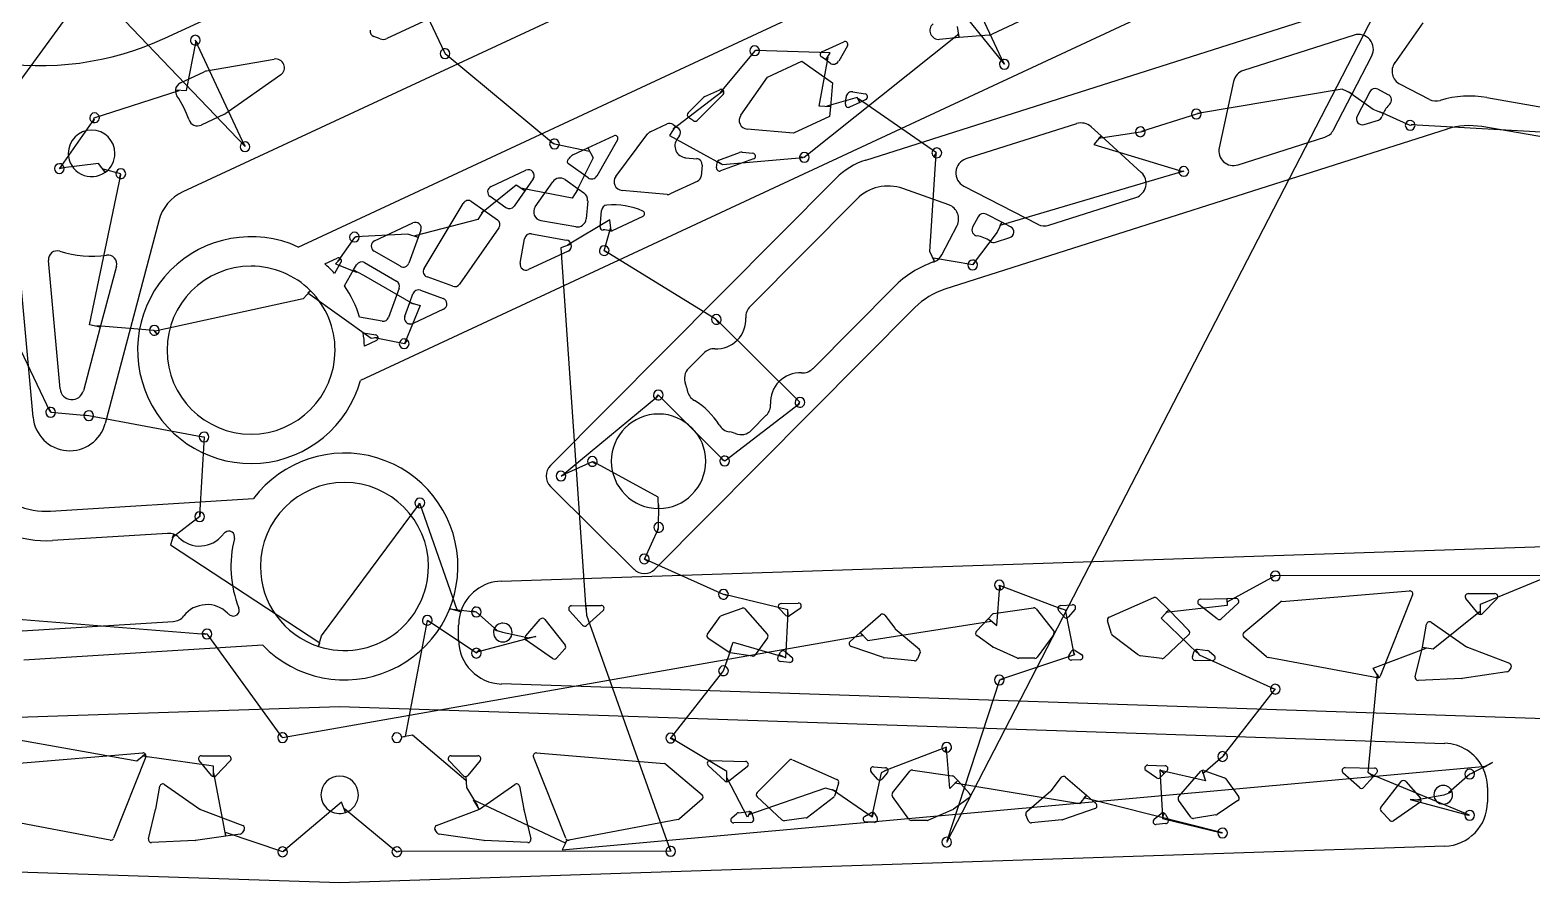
# Model space of a CAD drawing. Extents: x 0.9 to 49.1, y 1 to 24.4.
# Drawn here: x 12.71 to 32.8, y 1 to 12.42 of the extents above; entities that cross this region are included whole.
import ezdxf

# ---------------------------------------------------------------- set-up
doc = ezdxf.new("R2010")
doc.units = 0
doc.layers.get('0').update_dxf_attribs({"linetype": 'CONTINUOUS'})
doc.layers.add('3', color=7, linetype='CONTINUOUS')
doc.layers.add('9', color=7, linetype='CONTINUOUS')

msp = doc.modelspace()

# ---------------------------------------------------------------- linework, layer by layer
at = {"color": 0, "linetype": 'CONTINUOUS'}
for p, q in [((25.743, 11.962), (23.623, 14.585)), ((17.592, 13.526), (18.251, 12.114)), ((25.073, 13.386), (25.732, 11.972)), ((15.585, 10.857), (13.568, 12.968)), ((13.235, 12.648), (11.536, 10.325)), ((24.972, 1.546), (30.689, 12.626)), ((14.8, 11.608), (14.929, 12.27)), ((14.916, 12.279), (15.574, 10.867)), ((23.064, 10.715), (25.134, 12.364)), ((18.261, 12.104), (19.709, 10.897)), ((22.402, 12.137), (21.941, 11.579)), ((23.413, 12.11), (22.414, 12.144)), ((23.266, 11.397), (23.383, 12.055)), ((13.567, 11.242), (14.701, 11.609)), ((21.865, 11.515), (21.311, 11.091)), ((23.773, 11.515), (23.365, 11.397)), ((24.835, 10.774), (23.788, 11.495)), ((30.259, 11.625), (28.325, 11.298)), ((30.673, 11.351), (30.35, 11.587)), ((28.312, 11.291), (27.575, 11.058)), ((31.172, 11.139), (30.765, 11.32)), ((13.101, 10.56), (13.568, 11.227)), ((27.562, 11.051), (27, 10.964)), ((34.121, 10.982), (31.185, 11.146)), ((19.723, 10.895), (20.19, 10.794)), ((21.262, 11.005), (21.944, 10.63)), ((26.94, 10.885), (28.127, 10.524)), ((20.239, 10.708), (20.011, 10.252)), ((21.971, 10.617), (23.049, 10.712)), ((24.744, 9.451), (24.831, 10.759)), ((13.622, 10.63), (13.113, 10.567)), ((13.502, 8.472), (13.92, 10.479)), ((13.92, 10.494), (13.687, 10.555)), ((28.141, 10.527), (25.682, 9.801)), ((11.53, 10.312), (12.974, 7.312)), ((19.21, 10.341), (18.748, 9.965)), ((19.961, 10.167), (19.289, 10.296)), ((18.699, 9.88), (17.854, 9.66)), ((20.463, 9.875), (19.898, 9.537)), ((17.762, 9.684), (17.062, 9.649)), ((20.387, 9.462), (20.479, 9.777)), ((25.645, 9.71), (25.324, 9.286)), ((17.049, 9.642), (16.824, 9.322)), ((19.806, 9.502), (20.142, 4.662)), ((21.888, 8.541), (20.402, 9.457)), ((16.794, 9.286), (17.076, 9.178)), ((25.32, 9.273), (24.792, 9.364)), ((17.166, 9.136), (17.832, 8.753)), ((17.271, 8.286), (16.422, 8.893)), ((16.359, 8.817), (14.381, 8.386)), ((17.928, 8.728), (17.719, 8.231)), ((14.369, 8.395), (13.599, 8.456)), ((23.004, 7.434), (21.9, 8.532)), ((17.716, 8.218), (17.314, 8.298)), ((19.812, 6.446), (21.104, 7.518)), ((21.109, 7.532), (21.987, 6.656)), ((12.984, 7.302), (13.477, 7.257)), ((13.492, 7.259), (15.02, 6.97)), ((22.001, 6.651), (22.999, 7.42)), ((15.035, 6.973), (14.975, 5.919)), ((20.228, 6.639), (19.823, 6.454)), ((21.108, 6.162), (20.243, 6.635)), ((16.605, 4.31), (17.919, 6.073)), ((17.919, 6.088), (18.422, 4.646)), ((21.115, 5.76), (21.117, 6.063)), ((14.978, 5.905), (14.61, 5.622)), ((20.925, 5.335), (21.115, 5.744)), ((14.584, 5.526), (16.583, 4.213)), ((21.984, 4.861), (20.94, 5.331)), ((29.365, 5.113), (28.716, 4.758)), ((34.562, 5.115), (29.351, 5.11)), ((32.109, 4.734), (33.02, 5.106)), ((22.846, 4.656), (21.999, 4.861)), ((25.641, 4.445), (25.682, 4.973)), ((25.673, 4.985), (26.506, 4.668)), ((11.391, 4.624), (15.058, 4.332)), ((18.325, 4.668), (18.662, 4.63)), ((18.676, 4.631), (18.959, 4.373)), ((26.553, 4.655), (26.67, 4.066)), ((28.723, 4.713), (27.903, 4.62)), ((31.48, 4.132), (32.113, 4.644)), ((18.02, 4.513), (17.727, 2.961)), ((18.68, 4.076), (18.034, 4.509)), ((20.151, 4.583), (21.271, 1.437)), ((22.816, 4.015), (22.849, 4.62)), ((23.916, 4.244), (25.563, 4.506)), ((27.839, 4.545), (28.322, 4.079)), ((15.072, 4.335), (16.072, 2.955)), ((16.085, 2.949), (23.844, 4.313)), ((19.475, 4.3), (18.686, 4.089)), ((19.029, 4.358), (19.378, 4.28)), ((22.112, 4.225), (22.772, 4.031)), ((21.982, 3.841), (22.085, 4.13)), ((26.679, 4.052), (25.69, 3.722)), ((28.346, 4.052), (29.351, 3.597)), ((30.676, 3.876), (31.382, 4.144)), ((21.277, 2.936), (21.977, 3.827)), ((25.678, 3.715), (24.974, 1.561)), ((30.607, 2.477), (30.731, 3.794)), ((29.365, 3.597), (28.669, 2.705)), ((14.136, 2.631), (12.434, 2.932)), ((17.823, 2.985), (18.535, 2.374)), ((22.028, 2.492), (21.292, 2.932)), ((24.966, 2.816), (24.137, 2.501)), ((15.163, 2.563), (14.21, 2.697)), ((25.013, 2.265), (24.966, 2.801)), ((28.663, 2.692), (28.398, 2.459)), ((32.272, 2.614), (31.981, 2.463)), ((15.305, 1.746), (15.167, 2.473)), ((19.825, 1.445), (32.187, 2.562)), ((24.095, 2.476), (23.97, 1.897)), ((27.823, 2.515), (27.859, 1.889)), ((28.431, 2.365), (27.846, 2.501)), ((31.966, 1.908), (30.64, 2.455)), ((31.97, 2.455), (31.684, 2.206)), ((18.548, 2.276), (18.693, 2.031)), ((22.306, 1.879), (22.033, 2.404)), ((23.347, 2.268), (22.318, 1.91)), ((23.971, 1.879), (23.444, 2.247)), ((26.746, 2.058), (25.079, 2.338)), ((16.874, 2.082), (16.097, 1.425)), ((18.639, 2.114), (19.865, 1.536)), ((28.659, 1.672), (26.805, 2.138)), ((31.168, 2.116), (31.952, 1.906)), ((31.619, 2.177), (31.267, 2.113)), ((17.616, 1.414), (16.913, 1.991)), ((27.859, 1.864), (28.645, 1.67)), ((16.087, 1.415), (15.323, 1.676)), ((21.281, 1.425), (17.628, 1.421))]:
    msp.add_line(p, q, dxfattribs=at)
at = {"layer": '3', "color": 3, "linetype": 'CONTINUOUS'}
for p, q in [((14.512, 12.309), (26.208, 17.76)), ((27.04, 15.976), (14.752, 10.249)), ((16.296, 9.512), (28.584, 15.238)), ((28.824, 13.178), (17.127, 7.728)), ((23.886, 10.676), (31.523, 13.113)), ((18.029, 12.559), (17.481, 12.303)), ((25.931, 12.525), (25.577, 12.36)), ((31.339, 12.515), (30.964, 11.979)), ((17.391, 12.299), (17.308, 12.329)), ((23.3, 12.125), (23.593, 12.261)), ((25.136, 12.315), (24.875, 12.292)), ((25.538, 12.35), (25.136, 12.315)), ((30.421, 12.348), (28.941, 11.876)), ((23.353, 12.016), (23.294, 12.057)), ((23.643, 12.205), (23.525, 12)), ((30.393, 11.562), (30.656, 12.071)), ((14.72, 11.711), (15.038, 11.859)), ((15.067, 11.869), (15.973, 12.028)), ((22.572, 11.785), (23.032, 12)), ((23.032, 12), (23.443, 11.712)), ((23.411, 11.975), (23.353, 12.016)), ((16.061, 11.815), (15.326, 11.301)), ((22.215, 11.276), (22.572, 11.785)), ((23.443, 11.712), (23.415, 11.391)), ((28.808, 11.73), (28.615, 10.842)), ((31.035, 11.692), (31.426, 11.49)), ((21.511, 11.308), (21.712, 11.51)), ((21.979, 11.555), (21.631, 11.207)), ((21.735, 11.525), (21.934, 11.618)), ((23.615, 11.424), (23.623, 11.519)), ((23.716, 11.59), (23.879, 11.561)), ((23.889, 11.487), (23.807, 11.449)), ((30.145, 11.081), (30.393, 11.562)), ((30.63, 11.591), (30.46, 11.262)), ((30.878, 11.551), (30.736, 11.624)), ((32.197, 11.512), (33.718, 11.249)), ((15.308, 11.291), (14.995, 11.145)), ((23.403, 11.26), (22.921, 11.036)), ((23.415, 11.391), (23.403, 11.26)), ((23.807, 11.449), (23.671, 11.385)), ((21.004, 11.055), (21.231, 11.16)), ((21.309, 11.153), (21.342, 11.13)), ((21.342, 11.13), (21.374, 11.107)), ((21.581, 11.203), (21.516, 11.248)), ((22.921, 11.036), (22.302, 11.09)), ((31.663, 11.092), (24.944, 8.947)), ((26.708, 11.163), (25.228, 10.691)), ((27.035, 10.999), (26.901, 11.121)), ((30.554, 11.151), (30.745, 11.212)), ((36.995, 10.284), (32.13, 11.124)), ((20.17, 10.84), (20.517, 11.001)), ((20.567, 10.946), (20.289, 10.463)), ((20.543, 10.458), (20.974, 11.031)), ((21.392, 10.996), (21.365, 10.96)), ((27.573, 10.509), (27.035, 10.999)), ((28.867, 10.612), (30.03, 10.984)), ((19.97, 10.746), (20.17, 10.84)), ((21.477, 10.708), (21.626, 10.695)), ((21.923, 10.675), (22.199, 10.776)), ((22.385, 10.691), (21.944, 10.531)), ((22.233, 10.78), (22.375, 10.768)), ((18.874, 10.323), (19.341, 10.54)), ((20.175, 10.438), (19.91, 10.624)), ((21.697, 10.61), (21.684, 10.459)), ((21.891, 10.571), (21.898, 10.642)), ((19.328, 10.266), (19.183, 10.058)), ((19.438, 10.423), (19.328, 10.266)), ((19.465, 10.05), (19.701, 10.386)), ((19.669, 6.586), (23.487, 10.431)), ((19.865, 10.415), (20.041, 10.292)), ((20.041, 10.292), (20.117, 10.239)), ((21.231, 10.216), (20.627, 10.269)), ((21.639, 10.395), (21.271, 10.223)), ((24.999, 10.075), (24.383, 10.294)), ((25.198, 10.328), (26.187, 9.817)), ((17.978, 9.227), (18.501, 10.097)), ((18.614, 10.12), (18.779, 10.005)), ((19.073, 10.039), (18.862, 10.187)), ((20.167, 10.132), (20.145, 9.889)), ((23.766, 10.154), (22.339, 8.717)), ((26.337, 9.805), (27.501, 10.176)), ((14.43, 9.865), (13.714, 7.152)), ((18.779, 10.005), (18.96, 9.878)), ((20.007, 9.783), (19.541, 9.865)), ((20.333, 9.783), (20.353, 10.003)), ((20.905, 9.923), (20.494, 9.731)), ((25.391, 9.918), (25.317, 9.776)), ((25.707, 9.844), (25.497, 9.952)), ((17.316, 9.597), (17.828, 9.835)), ((17.935, 9.737), (17.9, 9.641)), ((18.979, 9.768), (18.453, 9.016)), ((19.414, 9.688), (19.885, 9.605)), ((24.906, 9.408), (25.108, 9.8)), ((25.825, 9.783), (25.707, 9.844)), ((12.748, 7.233), (12.542, 9.494)), ((17.661, 9.254), (17.31, 9.457)), ((17.9, 9.641), (17.774, 9.296)), ((19.265, 9.295), (19.323, 9.624)), ((19.904, 9.456), (19.375, 9.21)), ((25.623, 9.577), (25.813, 9.638)), ((13.109, 7.613), (12.952, 9.332)), ((13.862, 9.256), (13.647, 8.441)), ((16.65, 9.286), (16.816, 9.363)), ((16.867, 9.308), (16.781, 9.159)), ((17.034, 9.205), (17.075, 9.275)), ((17.183, 9.303), (17.611, 9.056)), ((16.913, 8.994), (17.034, 9.205)), ((18.361, 8.987), (18.019, 9.112)), ((17.646, 8.961), (17.504, 8.571)), ((17.786, 8.772), (17.829, 8.888)), ((17.929, 8.935), (18.232, 8.825)), ((23.177, 7.884), (24.265, 8.98)), ((17.72, 8.589), (17.786, 8.772)), ((18.238, 8.68), (17.831, 8.49)), ((24.545, 8.703), (21.066, 5.199)), ((13.647, 8.441), (13.421, 7.587)), ((17.416, 8.521), (17.116, 8.574)), ((17.164, 8.365), (17.331, 8.336)), ((17.341, 8.261), (17.181, 8.187)), ((21.719, 8.092), (21.52, 7.891)), ((22.358, 7.059), (22.557, 7.26)), ((20.788, 5.198), (19.67, 6.308)), ((12.983, 5.976), (15.698, 6.146)), ((14.548, 5.68), (13.007, 5.583)), ((19.012, 5.04), (33.795, 5.533)), ((29.453, 4.769), (31.162, 4.912)), ((31.202, 4.858), (30.771, 3.769)), ((31.947, 4.874), (32.304, 4.874)), ((20.098, 4.45), (19.922, 4.643)), ((19.951, 4.709), (20.143, 4.712)), ((20.143, 4.712), (20.346, 4.715)), ((20.373, 4.647), (20.153, 4.447)), ((21.958, 4.579), (22.234, 4.677)), ((22.276, 4.666), (22.57, 4.329)), ((22.818, 4.582), (22.727, 4.673)), ((22.754, 4.74), (22.984, 4.747)), ((23.008, 4.675), (22.869, 4.577)), ((25.6, 4.606), (26.129, 4.683)), ((26.166, 4.669), (26.4, 4.375)), ((26.54, 4.561), (26.467, 4.649)), ((26.495, 4.713), (26.653, 4.725)), ((26.686, 4.66), (26.6, 4.561)), ((27.143, 4.557), (27.739, 4.82)), ((27.783, 4.812), (27.94, 4.654)), ((27.94, 4.654), (28.211, 4.381)), ((28.59, 4.534), (28.343, 4.727)), ((28.366, 4.797), (28.716, 4.807)), ((28.864, 4.743), (28.641, 4.536)), ((28.716, 4.807), (28.837, 4.811)), ((28.947, 4.351), (29.431, 4.76)), ((32.08, 4.609), (31.916, 4.81)), ((32.332, 4.807), (32.139, 4.607)), ((12.6, 4.374), (14.622, 4.501)), ((18.441, 4.254), (18.441, 4.45)), ((19.338, 4.306), (19.533, 4.529)), ((19.594, 4.527), (19.866, 4.183)), ((21.769, 4.329), (21.939, 4.565)), ((23.813, 4.352), (24.085, 4.588)), ((24.142, 4.583), (24.274, 4.41)), ((25.367, 4.37), (25.528, 4.541)), ((25.528, 4.541), (25.577, 4.594)), ((27.174, 4.334), (27.121, 4.509)), ((31.334, 4.158), (31.39, 4.465)), ((31.451, 4.49), (31.926, 4.159)), ((19.698, 4.004), (19.345, 4.248)), ((22.057, 4.088), (21.779, 4.273)), ((22.573, 4.28), (22.409, 4.052)), ((23.677, 4.233), (23.813, 4.352)), ((24.28, 4.404), (24.604, 4.128)), ((25.583, 4.159), (25.373, 4.311)), ((26.401, 4.328), (26.18, 4.023)), ((27.538, 4.049), (27.188, 4.314)), ((28.21, 4.324), (27.878, 4.015)), ((29.25, 4.029), (28.946, 4.291)), ((15.821, 4.181), (12.625, 3.982)), ((19.863, 4.132), (19.749, 4.01)), ((22.371, 4.036), (22.073, 4.082)), ((22.712, 4.024), (22.73, 4.056)), ((22.73, 4.056), (22.747, 4.089)), ((22.807, 4.1), (22.9, 4.023)), ((24.123, 4.016), (23.69, 4.166)), ((24.615, 4.083), (24.579, 3.999)), ((25.917, 4.01), (25.59, 4.155)), ((26.604, 4.042), (26.635, 4.096)), ((26.689, 4.111), (26.774, 4.06)), ((27.846, 4.005), (27.557, 4.041)), ((28.257, 4.032), (28.282, 4.101)), ((28.324, 4.128), (28.46, 4.111)), ((28.481, 4.102), (28.549, 4.044)), ((30.727, 3.745), (29.269, 4.02)), ((31.238, 3.76), (31.333, 4.155)), ((31.935, 4.155), (32.499, 3.941)), ((22.871, 3.953), (22.743, 3.966)), ((24.539, 3.975), (24.132, 4.014)), ((26.148, 4.007), (25.933, 4.007)), ((26.755, 3.987), (26.64, 3.983)), ((28.522, 3.974), (28.294, 3.979)), ((32.463, 3.825), (31.865, 3.739)), ((32.518, 3.881), (32.49, 3.841)), ((33.795, 3.171), (19.012, 3.664)), ((31.862, 3.739), (31.278, 3.712)), ((2.066, 2.869), (16.849, 3.362)), ((16.849, 3.362), (31.633, 2.869)), ((12.507, 2.598), (14.216, 2.741)), ((14.256, 2.687), (13.825, 1.598)), ((15.134, 2.438), (14.97, 2.639)), ((15, 2.703), (15.358, 2.703)), ((15.386, 2.636), (15.193, 2.436)), ((18.505, 2.436), (18.312, 2.636)), ((18.34, 2.703), (18.698, 2.703)), ((18.728, 2.639), (18.564, 2.438)), ((19.874, 1.598), (19.442, 2.687)), ((19.482, 2.741), (21.192, 2.598)), ((21.808, 2.64), (22.279, 2.626)), ((22.433, 2.21), (22.861, 2.641)), ((22.905, 2.649), (23.502, 2.386)), ((21.214, 2.589), (21.698, 2.18)), ((22.003, 2.365), (21.78, 2.572)), ((22.302, 2.556), (22.054, 2.363)), ((24.044, 2.39), (23.959, 2.489)), ((23.991, 2.554), (24.15, 2.542)), ((24.177, 2.478), (24.104, 2.39)), ((24.245, 2.205), (24.479, 2.498)), ((24.515, 2.512), (25.045, 2.435)), ((25.068, 2.423), (25.117, 2.371)), ((26.37, 2.239), (26.502, 2.412)), ((26.559, 2.417), (26.839, 2.174)), ((27.776, 2.406), (27.636, 2.504)), ((27.66, 2.576), (27.891, 2.569)), ((27.879, 2.464), (27.826, 2.411)), ((27.918, 2.502), (27.879, 2.464)), ((28.074, 2.158), (28.368, 2.495)), ((28.411, 2.506), (28.687, 2.408)), ((30.491, 2.276), (30.271, 2.476)), ((30.298, 2.544), (30.694, 2.538)), ((30.675, 2.42), (30.547, 2.279)), ((30.722, 2.472), (30.675, 2.42)), ((14.388, 1.987), (14.444, 2.294)), ((14.505, 2.32), (14.98, 1.988)), ((18.718, 1.988), (19.193, 2.32)), ((19.254, 2.294), (19.311, 1.987)), ((23.491, 2.231), (23.471, 2.163)), ((23.524, 2.338), (23.491, 2.231)), ((25.117, 2.371), (25.277, 2.199)), ((26.041, 1.957), (26.364, 2.233)), ((28.705, 2.394), (28.875, 2.158)), ((30.779, 2.012), (31.051, 2.357)), ((31.111, 2.358), (31.307, 2.135)), ((32.203, 2.279), (32.203, 2.083)), ((21.698, 2.12), (21.394, 1.858)), ((22.766, 1.844), (22.435, 2.153)), ((23.457, 2.143), (23.107, 1.878)), ((24.465, 1.852), (24.244, 2.157)), ((25.272, 2.14), (25.062, 1.988)), ((26.839, 2.174), (26.967, 2.062)), ((28.235, 1.881), (28.072, 2.109)), ((28.865, 2.102), (28.587, 1.917)), ((31.299, 2.077), (30.947, 1.833)), ((13.781, 1.574), (12.322, 1.85)), ((14.292, 1.589), (14.387, 1.984)), ((14.989, 1.984), (15.553, 1.77)), ((18.145, 1.77), (18.709, 1.984)), ((19.311, 1.984), (19.407, 1.589)), ((21.376, 1.85), (19.917, 1.574)), ((22.096, 1.873), (22.164, 1.931)), ((22.351, 1.808), (22.122, 1.803)), ((22.185, 1.94), (22.321, 1.957)), ((22.363, 1.93), (22.387, 1.861)), ((23.088, 1.87), (22.798, 1.834)), ((23.871, 1.889), (23.955, 1.94)), ((24.004, 1.812), (23.889, 1.816)), ((24.009, 1.925), (24.04, 1.871)), ((24.711, 1.836), (24.497, 1.836)), ((25.055, 1.984), (24.727, 1.839)), ((26.066, 1.828), (26.03, 1.912)), ((26.512, 1.843), (26.106, 1.804)), ((26.954, 1.995), (26.521, 1.845)), ((27.745, 1.852), (27.838, 1.929)), ((27.898, 1.918), (27.932, 1.853)), ((28.571, 1.911), (28.273, 1.865)), ((30.896, 1.839), (30.781, 1.961)), ((15.328, 1.627), (14.919, 1.568)), ((15.517, 1.654), (15.328, 1.627)), ((15.572, 1.71), (15.544, 1.671)), ((18.154, 1.671), (18.127, 1.71)), ((18.779, 1.568), (18.181, 1.654)), ((27.901, 1.795), (27.774, 1.782)), ((16.849, 1), (2.066, 1.493)), ((14.915, 1.568), (14.332, 1.541)), ((31.633, 1.493), (16.849, 1)), ((19.367, 1.541), (18.783, 1.568))]:
    msp.add_line(p, q, dxfattribs=at)
for centre, radius, start, end in [((24.864, 12.41), 0.118, 129.9869, 274.9869), ((12.849, 15.878), 3.937, 260.2045, 294.9869), ((14.918, 12.281), 0.065, 90, 180), ((14.918, 12.281), 0.065, 180, 306), ((14.918, 12.281), 0.065, 0, 90), ((14.918, 12.281), 0.065, 306, 0), ((17.335, 12.403), 0.0787, 169.9869, 249.9869), ((17.431, 12.41), 0.118, 249.9869, 294.9869), ((23.609, 12.225), 0.0394, 329.9869, 114.9869), ((25.527, 12.467), 0.118, 274.9869, 294.9869), ((30.481, 12.161), 0.197, 332.7045, 107.7045), ((18.259, 12.101), 0.065, 117, 180), ((18.259, 12.101), 0.065, 180, 270), ((18.259, 12.101), 0.065, 90, 117), ((18.259, 12.101), 0.065, 0, 90), ((18.259, 12.101), 0.065, 270, 0), ((22.4, 12.139), 0.065, 90, 180), ((22.4, 12.139), 0.065, 180, 270), ((22.4, 12.139), 0.065, 9, 90), ((22.4, 12.139), 0.065, 270, 0), ((22.4, 12.139), 0.065, 0, 9), ((23.317, 12.089), 0.0394, 114.9869, 234.9869), ((15.088, 11.752), 0.118, 99.9869, 114.9869), ((15.993, 11.912), 0.118, 304.9869, 99.9869), ((23.456, 12.039), 0.0787, 234.9869, 329.9869), ((25.741, 11.959), 0.065, 117, 180), ((25.741, 11.959), 0.065, 180, 270), ((25.741, 11.959), 0.065, 90, 117), ((25.741, 11.959), 0.065, 0, 90), ((25.741, 11.959), 0.065, 270, 0), ((29, 11.688), 0.197, 107.7045, 167.7045), ((31.125, 11.867), 0.197, 144.9784, 242.7045), ((14.77, 11.604), 0.118, 114.9869, 174.4377), ((14.77, 11.604), 0.118, 174.4377, 214.0716), ((13.531, 10.766), 1.378, 18.9446, 34.0716), ((21.768, 11.454), 0.0787, 114.9869, 134.9869), ((21.951, 11.583), 0.0394, 34.9869, 114.9869), ((21.951, 11.583), 0.0394, 314.9869, 34.9869), ((23.702, 11.512), 0.0787, 79.9869, 174.9869), ((23.872, 11.522), 0.0394, 294.9869, 79.9869), ((30.7, 11.554), 0.0787, 62.7045, 152.7045), ((30.842, 11.481), 0.0787, 313.9853, 62.7045), ((31.517, 11.664), 0.197, 242.7045, 286.4429), ((31.962, 10.154), 1.378, 80.2045, 106.4429), ((13.57, 11.242), 0.065, 90, 180), ((13.57, 11.242), 0.065, 0, 90), ((15.259, 11.398), 0.118, 294.9869, 304.9869), ((21.539, 11.281), 0.0394, 134.9869, 234.9869), ((22.312, 11.208), 0.118, 144.9869, 264.9869), ((23.654, 11.421), 0.0394, 174.9869, 294.9869), ((28.31, 11.293), 0.065, 90, 180), ((28.31, 11.293), 0.065, 180, 270), ((28.31, 11.293), 0.065, 9, 90), ((28.31, 11.293), 0.065, 270, 0), ((28.31, 11.293), 0.065, 0, 9), ((30.53, 11.226), 0.0787, 152.7045, 287.7045), ((30.721, 11.287), 0.0787, 287.7045, 342.0191), ((31.17, 11.141), 0.394, 156.4124, 162.0191), ((31.17, 11.141), 0.394, 133.9853, 156.4124), ((13.531, 10.766), 0.312, 90, 180), ((13.57, 11.242), 0.065, 180, 252), ((13.531, 10.766), 0.312, 0, 90), ((13.57, 11.242), 0.065, 252, 0), ((14.946, 11.252), 0.118, 198.9446, 294.9869), ((21.037, 10.983), 0.0787, 114.9869, 142.9869), ((21.264, 11.089), 0.0787, 54.9869, 114.9869), ((21.329, 11.043), 0.0787, 322.9869, 54.9869), ((21.603, 11.235), 0.0394, 234.9869, 314.9869), ((26.768, 10.976), 0.197, 47.7045, 107.7045), ((27.56, 11.054), 0.065, 90, 180), ((27.56, 11.054), 0.065, 180, 270), ((27.56, 11.054), 0.065, 9, 90), ((27.56, 11.054), 0.065, 270, 0), ((27.56, 11.054), 0.065, 0, 9), ((29.97, 11.171), 0.197, 287.7045, 332.7045), ((31.17, 11.141), 0.065, 90, 180), ((31.17, 11.141), 0.065, 180, 270), ((31.17, 11.141), 0.065, 9, 90), ((31.17, 11.141), 0.065, 270, 0), ((31.17, 11.141), 0.065, 0, 9), ((31.962, 10.154), 0.984, 80.2045, 107.7045), ((15.583, 10.854), 0.065, 117, 180), ((15.583, 10.854), 0.065, 180, 270), ((15.583, 10.854), 0.065, 90, 117), ((15.583, 10.854), 0.065, 0, 90), ((15.583, 10.854), 0.065, 270, 0), ((19.723, 10.892), 0.065, 153, 180), ((19.723, 10.892), 0.065, 180, 270), ((19.723, 10.892), 0.065, 90, 153), ((19.723, 10.892), 0.065, 0, 90), ((19.723, 10.892), 0.065, 270, 0), ((20.533, 10.965), 0.0394, 329.9869, 114.9869), ((21.491, 10.865), 0.157, 142.9869, 264.9869), ((13.531, 10.766), 0.312, 180, 306), ((13.531, 10.766), 0.312, 306, 0), ((19.932, 10.657), 0.0394, 131.625, 234.9869), ((19.723, 10.892), 0.276, 311.625, 322.253), ((20.003, 10.675), 0.0787, 114.9869, 142.253), ((21.619, 10.617), 0.0787, 354.9869, 84.9869), ((21.937, 10.638), 0.0394, 142.4869, 174.9869), ((21.937, 10.638), 0.0394, 109.9869, 142.4869), ((22.226, 10.702), 0.0787, 84.9869, 109.9869), ((22.372, 10.728), 0.0394, 289.9869, 84.9869), ((23.065, 10.712), 0.065, 171, 180), ((23.065, 10.712), 0.065, 180, 270), ((23.065, 10.712), 0.065, 90, 171), ((23.065, 10.712), 0.065, 0, 90), ((23.065, 10.712), 0.065, 270, 0), ((24.186, 9.738), 0.984, 107.7045, 135.2045), ((24.838, 10.773), 0.065, 90, 180), ((24.838, 10.773), 0.065, 180, 234), ((24.838, 10.773), 0.065, 234, 0), ((24.838, 10.773), 0.065, 0, 90), ((25.288, 10.503), 0.197, 107.7045, 242.7045), ((28.807, 10.8), 0.197, 167.7045, 287.7045), ((13.099, 10.563), 0.065, 90, 180), ((13.099, 10.563), 0.065, 180, 270), ((13.099, 10.563), 0.065, 9, 90), ((13.099, 10.563), 0.065, 270, 0), ((13.099, 10.563), 0.065, 0, 9), ((13.922, 10.494), 0.065, 90, 180), ((13.922, 10.494), 0.065, 180, 252), ((13.922, 10.494), 0.065, 252, 0), ((13.922, 10.494), 0.065, 0, 90), ((19.374, 10.469), 0.0787, 324.9869, 114.9869), ((20.22, 10.503), 0.0787, 234.9869, 329.9869), ((20.637, 10.387), 0.118, 142.9869, 264.9869), ((21.605, 10.466), 0.0787, 294.9869, 354.9869), ((21.931, 10.568), 0.0394, 174.9869, 289.9869), ((27.441, 10.364), 0.197, 287.7045, 47.7045), ((28.142, 10.524), 0.065, 171, 180), ((28.142, 10.524), 0.065, 180, 270), ((28.142, 10.524), 0.065, 90, 171), ((28.142, 10.524), 0.065, 0, 90), ((28.142, 10.524), 0.065, 270, 0), ((15.001, 9.714), 0.591, 114.9869, 165.2045), ((18.907, 10.251), 0.0787, 114.9869, 234.9869), ((19.797, 10.318), 0.118, 54.9869, 144.9869), ((24.186, 9.738), 0.591, 70.4305, 135.2045), ((18.569, 10.056), 0.0787, 54.9869, 148.9869), ((19.118, 10.104), 0.0787, 234.9869, 324.9869), ((19.562, 9.982), 0.118, 144.9869, 259.9869), ((20.049, 10.142), 0.118, 354.9869, 54.9869), ((20.431, 9.996), 0.0787, 94.7858, 174.9869), ((20.507, 9.094), 0.984, 66.159, 94.7858), ((21.238, 10.295), 0.0787, 264.9869, 294.9869), ((24.933, 9.89), 0.197, 332.7045, 70.4305), ((18.915, 9.813), 0.0787, 324.9869, 54.9869), ((20.028, 9.899), 0.118, 259.9869, 354.9869), ((20.889, 9.958), 0.0394, 294.9869, 66.159), ((25.461, 9.882), 0.0787, 62.7045, 152.7045), ((15.664, 8.132), 1.518, 65.4162, 204.9869), ((17.047, 9.645), 0.065, 90, 180), ((17.047, 9.645), 0.065, 180, 270), ((17.047, 9.645), 0.065, 9, 90), ((17.047, 9.645), 0.065, 270, 0), ((17.047, 9.645), 0.065, 0, 9), ((17.861, 9.763), 0.0787, 339.9869, 114.9869), ((19.4, 9.61), 0.0787, 79.9869, 169.9869), ((20.373, 9.779), 0.0394, 174.9869, 272.8664), ((20.388, 9.465), 0.276, 73.5773, 92.8664), ((20.477, 9.767), 0.0394, 253.5773, 274.2821), ((20.477, 9.767), 0.0394, 274.2821, 294.9869), ((25.387, 9.74), 0.0787, 152.7045, 261.4236), ((25.317, 9.273), 0.394, 53.3898, 81.4236), ((25.789, 9.713), 0.0787, 287.7045, 62.7045), ((26.277, 9.992), 0.197, 242.7045, 287.7045), ((13.07, 9.343), 0.118, 72.0542, 185.2045), ((13.531, 10.766), 1.378, 252.0542, 278.3548), ((17.35, 9.525), 0.0787, 114.9869, 239.9869), ((19.871, 9.527), 0.0787, 15.9974, 79.9869), ((19.871, 9.527), 0.0787, 294.9869, 15.9974), ((20.388, 9.465), 0.065, 90, 180), ((20.388, 9.465), 0.065, 180, 324), ((20.388, 9.465), 0.065, 0, 90), ((20.388, 9.465), 0.065, 324, 0), ((25.599, 9.652), 0.0787, 233.3898, 287.7045), ((13.748, 9.286), 0.118, 345.2045, 98.3548), ((15.664, 8.132), 1.124, 90, 180), ((15.664, 8.132), 1.124, 45, 90), ((15.664, 8.132), 1.518, 42.6222, 49.5091), ((16.833, 9.328), 0.0394, 42.4869, 114.9869), ((16.833, 9.328), 0.0394, 329.9869, 42.4869), ((17.143, 9.235), 0.0787, 59.9869, 149.9869), ((17.7, 9.323), 0.0787, 239.9869, 339.9869), ((19.342, 9.281), 0.0787, 169.9869, 294.9869), ((25.243, 8.009), 1.378, 108.966, 135.2045), ((24.731, 9.498), 0.197, 288.966, 293.3399), ((24.731, 9.498), 0.197, 293.3399, 332.7045), ((25.317, 9.273), 0.065, 90, 180), ((25.317, 9.273), 0.065, 180, 270), ((25.317, 9.273), 0.065, 54, 90), ((25.317, 9.273), 0.065, 270, 0), ((25.317, 9.273), 0.065, 0, 54), ((17.572, 8.988), 0.0787, 339.9869, 59.9869), ((18.046, 9.186), 0.0787, 148.9869, 249.9869), ((15.664, 8.132), 1.124, 0, 45), ((15.664, 8.132), 1.518, 16.9356, 34.6364), ((17.903, 8.861), 0.0787, 69.9869, 159.9869), ((18.388, 9.061), 0.0787, 249.9869, 324.9869), ((25.243, 8.009), 0.984, 107.7045, 135.2045), ((18.205, 8.751), 0.0787, 294.9869, 69.9869), ((22.479, 8.578), 0.197, 135.2045, 183.3941), ((14.37, 8.397), 0.065, 90, 180), ((14.37, 8.397), 0.065, 0, 90), ((17.43, 8.598), 0.0787, 259.9869, 339.9869), ((17.794, 8.562), 0.0787, 159.9869, 256.6906), ((17.712, 8.217), 0.276, 76.0445, 76.6906), ((17.797, 8.561), 0.0787, 256.0445, 294.9869), ((21.889, 8.543), 0.065, 90, 180), ((21.889, 8.543), 0.065, 180, 305), ((21.889, 8.543), 0.394, 267.0148, 3.3941), ((21.889, 8.543), 0.065, 0, 90), ((21.889, 8.543), 0.065, 305, 0), ((14.37, 8.397), 0.065, 180, 306), ((14.37, 8.397), 0.065, 306, 0), ((15.664, 8.132), 1.518, 2.0881, 8.8611), ((17.324, 8.297), 0.0394, 7.4869, 79.9869), ((17.324, 8.297), 0.0394, 294.9869, 7.4869), ((17.712, 8.217), 0.065, 90, 180), ((17.712, 8.217), 0.065, 54, 90), ((17.712, 8.217), 0.065, 0, 54), ((15.664, 8.132), 1.124, 180, 270), ((15.664, 8.132), 1.124, 270, 0), ((17.712, 8.217), 0.065, 180, 0), ((21.859, 7.953), 0.197, 87.0148, 135.2045), ((21.659, 7.752), 0.197, 135.2045, 202.0012), ((23.038, 8.023), 0.197, 267.0148, 315.2045), ((15.664, 8.132), 1.518, 204.9869, 344.5577), ((21.112, 7.531), 0.394, 9.5619, 22.0012), ((23.007, 7.433), 0.394, 87.0148, 183.3941), ((13.267, 7.628), 0.159, 185.2045, 345.2045), ((21.112, 7.531), 0.065, 90, 180), ((21.112, 7.531), 0.065, 180, 233), ((21.112, 7.531), 0.065, 233, 0), ((21.112, 7.531), 0.065, 0, 90), ((21.694, 7.629), 0.197, 189.5619, 239.5167), ((21.115, 6.645), 0.945, 30.8922, 59.5167), ((23.007, 7.433), 0.065, 90, 180), ((23.007, 7.433), 0.065, 0, 90), ((12.983, 7.299), 0.065, 117, 180), ((12.983, 7.299), 0.065, 180, 0), ((12.983, 7.299), 0.065, 90, 117), ((12.983, 7.299), 0.065, 0, 90), ((13.493, 7.256), 0.065, 171, 180), ((13.493, 7.256), 0.065, 180, 0), ((13.493, 7.256), 0.065, 90, 171), ((13.493, 7.256), 0.065, 0, 90), ((21.115, 6.645), 0.632, 90, 180), ((21.115, 6.645), 0.632, 0, 90), ((22.417, 7.398), 0.197, 315.2045, 3.3941), ((23.007, 7.433), 0.065, 180, 233), ((23.007, 7.433), 0.065, 233, 0), ((13.238, 7.278), 0.492, 185.2045, 345.2045), ((15.036, 6.97), 0.065, 90, 171), ((15.036, 6.97), 0.065, 0, 90), ((22.095, 7.232), 0.197, 210.8922, 260.847), ((22.001, 6.648), 0.394, 68.4077, 80.847), ((22.218, 7.198), 0.197, 248.4077, 315.2045), ((15.036, 6.97), 0.065, 171, 180), ((15.036, 6.97), 0.065, 180, 0), ((16.913, 5.236), 1.518, 3.5778, 143.1485), ((20.229, 6.642), 0.065, 90, 180), ((20.229, 6.642), 0.065, 180, 323), ((20.229, 6.642), 0.065, 0, 90), ((20.229, 6.642), 0.065, 323, 0), ((21.115, 6.645), 0.632, 180, 270), ((21.115, 6.645), 0.632, 270, 0), ((22.001, 6.648), 0.065, 144, 180), ((22.001, 6.648), 0.065, 180, 0), ((22.001, 6.648), 0.065, 90, 144), ((22.001, 6.648), 0.065, 0, 90), ((19.809, 6.448), 0.197, 135.2045, 225.2045), ((19.809, 6.448), 0.065, 90, 180), ((19.809, 6.448), 0.065, 180, 0), ((19.809, 6.448), 0.065, 18, 90), ((19.809, 6.448), 0.065, 0, 18), ((16.913, 5.236), 1.124, 90, 180), ((16.913, 5.236), 1.124, 0, 90), ((12.921, 6.959), 0.984, 246.0778, 273.5778), ((17.922, 6.088), 0.065, 90, 180), ((17.922, 6.088), 0.065, 180, 251), ((17.922, 6.088), 0.065, 251, 0), ((17.922, 6.088), 0.065, 0, 90), ((14.975, 5.904), 0.065, 90, 180), ((14.975, 5.904), 0.065, 180, 0), ((14.975, 5.904), 0.065, 81, 90), ((14.975, 5.904), 0.065, 0, 81), ((12.921, 6.959), 1.378, 247.3393, 273.5778), ((14.561, 5.483), 0.197, 69.4829, 93.5778), ((14.561, 5.483), 0.197, 45.3881, 69.4829), ((14.975, 5.904), 0.394, 225.3881, 321.7675), ((15.439, 5.538), 0.197, 128.148, 141.7675), ((15.366, 5.631), 0.0787, 345.6674, 128.148), ((21.118, 5.759), 0.065, 90, 180), ((21.118, 5.759), 0.065, 180, 251), ((21.118, 5.759), 0.065, 251, 0), ((21.118, 5.759), 0.065, 0, 90), ((16.913, 5.236), 1.518, 165.6674, 201.4881), ((16.913, 5.236), 1.124, 180, 252), ((16.913, 5.236), 1.518, 224.007, 3.5778), ((16.913, 5.236), 1.124, 252, 0), ((20.926, 5.338), 0.065, 90, 180), ((20.926, 5.338), 0.065, 180, 323), ((20.926, 5.338), 0.065, 0, 90), ((20.926, 5.338), 0.065, 323, 0), ((19.032, 4.45), 0.591, 91.9092, 162.3818), ((20.926, 5.338), 0.197, 225.2045, 315.2045), ((25.675, 4.987), 0.065, 90, 180), ((25.675, 4.987), 0.065, 0, 90), ((29.366, 5.11), 0.065, 171, 180), ((29.366, 5.11), 0.065, 180, 0), ((29.366, 5.11), 0.065, 90, 171), ((29.366, 5.11), 0.065, 0, 90), ((21.984, 4.864), 0.065, 90, 180), ((21.984, 4.864), 0.065, 180, 342), ((21.984, 4.864), 0.065, 0, 90), ((21.984, 4.864), 0.065, 342, 0), ((25.675, 4.987), 0.065, 180, 287), ((25.675, 4.987), 0.065, 287, 0), ((27.755, 4.784), 0.0394, 44.8057, 113.8147), ((31.165, 4.872), 0.0394, 338.4016, 94.7756), ((31.947, 4.834), 0.0394, 90, 219.3327), ((32.304, 4.834), 0.0394, 316.0051, 90), ((15.074, 4.332), 0.394, 45.3881, 141.7675), ((15.427, 4.651), 0.0787, 239.0076, 21.4881), ((19.032, 4.45), 0.591, 162.3818, 180), ((18.677, 4.628), 0.065, 162, 180), ((18.677, 4.628), 0.065, 180, 0), ((18.677, 4.628), 0.065, 90, 162), ((18.677, 4.628), 0.065, 0, 90), ((19.952, 4.67), 0.0394, 90.9113, 222.2136), ((20.347, 4.676), 0.0394, 312.2136, 90.9113), ((22.247, 4.64), 0.0394, 41.1067, 109.6398), ((22.755, 4.701), 0.0394, 91.6724, 225), ((22.985, 4.708), 0.0394, 305.1428, 91.6724), ((26.135, 4.644), 0.0394, 38.5635, 98.2824), ((26.497, 4.674), 0.0394, 157.0151, 219.7883), ((26.497, 4.674), 0.0394, 94.2419, 157.0151), ((26.656, 4.686), 0.0394, 319.2419, 94.2419), ((28.367, 4.758), 0.0394, 91.6902, 232.088), ((28.838, 4.771), 0.0394, 312.8409, 91.6902), ((29.456, 4.73), 0.0394, 94.7756, 130.1696), ((14.61, 4.697), 0.197, 273.5778, 321.7675), ((15.488, 4.752), 0.197, 225.3881, 239.0076), ((18.021, 4.516), 0.065, 90, 180), ((18.021, 4.516), 0.065, 180, 323), ((18.021, 4.516), 0.065, 0, 90), ((18.021, 4.516), 0.065, 323, 0), ((19.032, 4.352), 0.125, 90, 162), ((19.032, 4.352), 0.125, 0, 90), ((19.563, 4.503), 0.0394, 38.2818, 138.7316), ((20.127, 4.476), 0.0394, 222.2136, 312.2136), ((21.971, 4.542), 0.0394, 109.6398, 144.2718), ((22.846, 4.61), 0.0394, 225, 265.0714), ((22.846, 4.61), 0.0394, 265.0714, 305.1428), ((24.111, 4.559), 0.0394, 37.4701, 131.0366), ((25.605, 4.567), 0.0394, 98.2824, 136.9804), ((26.57, 4.586), 0.0394, 219.7883, 319.2419), ((27.159, 4.521), 0.0394, 113.8147, 196.7262), ((28.615, 4.565), 0.0394, 232.088, 312.8409), ((31.429, 4.458), 0.0394, 55.1173, 169.6504), ((32.111, 4.634), 0.0394, 219.3327, 267.6689), ((32.111, 4.634), 0.0394, 267.6689, 316.0051), ((15.074, 4.332), 0.065, 90, 171), ((15.074, 4.332), 0.065, 171, 180), ((15.074, 4.332), 0.065, 180, 0), ((15.074, 4.332), 0.065, 0, 90), ((19.032, 4.254), 0.591, 180, 268.0908), ((19.032, 4.352), 0.125, 162, 180), ((19.032, 4.352), 0.125, 180, 360), ((19.367, 4.28), 0.0394, 138.7316, 187.05), ((19.367, 4.28), 0.0394, 187.05, 235.3685), ((21.801, 4.306), 0.0394, 144.2718, 236.3591), ((22.541, 4.303), 0.0394, 324.4093, 41.1067), ((23.703, 4.203), 0.0394, 131.0366, 250.8774), ((24.306, 4.434), 0.0394, 217.4701, 229.5221), ((25.396, 4.343), 0.0394, 136.9804, 234.0653), ((26.369, 4.351), 0.0394, 324.0653, 38.5635), ((27.211, 4.345), 0.0394, 196.7262, 232.9426), ((28.183, 4.353), 0.0394, 313.0066, 44.8057), ((28.972, 4.321), 0.0394, 130.1696, 229.2588), ((18.677, 4.076), 0.065, 90, 180), ((18.677, 4.076), 0.065, 180, 0), ((18.677, 4.076), 0.065, 45, 90), ((18.677, 4.076), 0.065, 0, 45), ((19.835, 4.159), 0.0394, 316.7988, 38.2818), ((22.079, 4.121), 0.0394, 236.3591, 248.8215), ((22.079, 4.121), 0.0394, 248.8215, 261.2838), ((22.377, 4.075), 0.0394, 261.2838, 324.4093), ((22.747, 4.005), 0.0394, 151.9373, 264.2688), ((22.782, 4.07), 0.0394, 50.0953, 151.9373), ((22.874, 3.992), 0.0394, 264.2688, 50.0953), ((24.578, 4.098), 0.0394, 336.9797, 49.5221), ((25.606, 4.191), 0.0394, 234.0653, 246.1669), ((26.148, 4.046), 0.0394, 270, 324.0653), ((26.639, 4.022), 0.0394, 150.6263, 272.082), ((26.669, 4.077), 0.0394, 104.9057, 150.6263), ((26.669, 4.077), 0.0394, 59.1852, 104.9057), ((26.754, 4.027), 0.0394, 272.082, 59.1852), ((27.562, 4.08), 0.0394, 232.9426, 262.7857), ((28.295, 4.019), 0.0394, 160.8133, 268.7585), ((28.319, 4.088), 0.0394, 121.8838, 160.8133), ((28.319, 4.088), 0.0394, 82.9542, 121.8838), ((28.455, 4.072), 0.0394, 49.7031, 82.9542), ((28.523, 4.014), 0.0394, 268.7585, 49.7031), ((29.276, 4.059), 0.0394, 229.2588, 259.2942), ((31.295, 4.165), 0.0394, 346.3901, 348.0203), ((31.295, 4.165), 0.0394, 348.0203, 349.6504), ((31.949, 4.191), 0.0394, 235.1173, 249.2231), ((19.72, 4.037), 0.0394, 235.3685, 316.7988), ((21.984, 3.84), 0.065, 90, 180), ((21.984, 3.84), 0.065, 180, 233), ((21.984, 3.84), 0.065, 233, 0), ((21.984, 3.84), 0.065, 0, 90), ((24.136, 4.053), 0.0394, 250.8774, 264.4647), ((24.543, 4.014), 0.0394, 264.4647, 336.9797), ((25.933, 4.046), 0.0394, 246.1669, 270), ((27.851, 4.044), 0.0394, 262.7857, 313.0066), ((32.458, 3.864), 0.0394, 278.1883, 325.1173), ((32.485, 3.904), 0.0394, 325.1173, 69.2231), ((25.675, 3.717), 0.065, 90, 180), ((25.675, 3.717), 0.065, 180, 0), ((25.675, 3.717), 0.065, 9, 90), ((25.675, 3.717), 0.065, 0, 9), ((29.366, 3.594), 0.065, 90, 162), ((29.366, 3.594), 0.065, 0, 90), ((30.734, 3.783), 0.0394, 259.2942, 298.8479), ((30.734, 3.783), 0.0394, 298.8479, 338.4016), ((31.276, 3.751), 0.0394, 166.3901, 272.6335), ((31.86, 3.778), 0.0394, 272.6335, 278.1883), ((29.366, 3.594), 0.065, 162, 180), ((29.366, 3.594), 0.065, 180, 0), ((16.085, 2.946), 0.065, 135, 180), ((16.085, 2.946), 0.065, 180, 0), ((16.085, 2.946), 0.065, 90, 135), ((16.085, 2.946), 0.065, 0, 90), ((17.614, 2.946), 0.065, 90, 180), ((17.614, 2.946), 0.065, 180, 0), ((17.614, 2.946), 0.065, 9, 90), ((17.614, 2.946), 0.065, 0, 9), ((21.278, 2.939), 0.065, 90, 180), ((21.278, 2.939), 0.065, 180, 324), ((21.278, 2.939), 0.065, 0, 90), ((21.278, 2.939), 0.065, 324, 0), ((24.969, 2.816), 0.065, 90, 180), ((24.969, 2.816), 0.065, 180, 251), ((24.969, 2.816), 0.065, 251, 0), ((24.969, 2.816), 0.065, 0, 90), ((31.613, 2.279), 0.591, 26.4273, 88.0908), ((14.219, 2.702), 0.0394, 36.5886, 94.7756), ((14.219, 2.702), 0.0394, 338.4016, 36.5886), ((15, 2.664), 0.0394, 90, 219.3327), ((15.358, 2.664), 0.0394, 316.0051, 90), ((18.34, 2.664), 0.0394, 90, 223.9949), ((18.698, 2.664), 0.0394, 320.6673, 90), ((19.479, 2.702), 0.0394, 85.2244, 201.5984), ((21.807, 2.601), 0.0394, 88.3098, 227.1591), ((22.278, 2.587), 0.0394, 307.912, 88.3098), ((22.889, 2.613), 0.0394, 66.1853, 135.1943), ((28.66, 2.693), 0.065, 90, 180), ((28.66, 2.693), 0.065, 180, 0), ((28.66, 2.693), 0.065, 45, 90), ((28.66, 2.693), 0.065, 0, 45), ((15.165, 2.463), 0.0394, 219.3327, 267.6689), ((15.165, 2.463), 0.0394, 267.6689, 316.0051), ((16.849, 2.181), 0.25, 90, 180), ((16.849, 2.181), 0.25, 0, 90), ((18.534, 2.463), 0.0394, 223.9949, 272.3311), ((18.534, 2.463), 0.0394, 272.3311, 320.6673), ((21.188, 2.559), 0.0394, 49.8304, 85.2244), ((23.988, 2.515), 0.0394, 85.7581, 220.7581), ((24.147, 2.503), 0.0394, 22.9849, 85.7581), ((24.147, 2.503), 0.0394, 320.2117, 22.9849), ((24.509, 2.473), 0.0394, 81.7176, 141.4365), ((25.039, 2.396), 0.0394, 43.0196, 81.7176), ((26.533, 2.388), 0.0394, 48.9634, 142.5299), ((27.659, 2.537), 0.0394, 88.3276, 234.8572), ((27.89, 2.53), 0.0394, 315, 88.3276), ((28.398, 2.469), 0.0394, 104.6267, 138.8933), ((28.398, 2.469), 0.0394, 70.3602, 104.6267), ((30.298, 2.505), 0.0394, 89.0887, 227.7864), ((30.693, 2.499), 0.0394, 317.7864, 89.0887), ((31.967, 2.457), 0.065, 90, 180), ((31.967, 2.457), 0.065, 180, 0), ((31.967, 2.457), 0.065, 18, 90), ((31.967, 2.457), 0.065, 0, 18), ((31.613, 2.279), 0.591, 0, 26.4273), ((14.483, 2.287), 0.0394, 55.1173, 169.6504), ((19.216, 2.287), 0.0394, 10.3496, 124.8827), ((22.03, 2.394), 0.0394, 227.1591, 267.5356), ((22.03, 2.394), 0.0394, 267.5356, 307.912), ((23.486, 2.35), 0.0394, 343.2738, 66.1853), ((24.074, 2.415), 0.0394, 220.7581, 320.2117), ((26.339, 2.263), 0.0394, 310.4779, 322.5299), ((27.798, 2.439), 0.0394, 234.8572, 315), ((28.673, 2.371), 0.0394, 35.7282, 70.3602), ((30.518, 2.305), 0.0394, 227.7864, 317.7864), ((31.082, 2.332), 0.0394, 41.2684, 141.7182), ((31.613, 2.181), 0.125, 90, 180), ((31.613, 2.181), 0.125, 18, 90), ((31.613, 2.181), 0.125, 0, 18), ((16.849, 2.181), 0.25, 180, 288), ((16.849, 2.181), 0.25, 288, 0), ((21.673, 2.15), 0.0394, 310.7412, 49.8304), ((22.461, 2.182), 0.0394, 135.1943, 226.9934), ((23.433, 2.174), 0.0394, 307.0574, 343.2738), ((24.276, 2.18), 0.0394, 141.4365, 215.9347), ((25.248, 2.172), 0.0394, 305.9347, 43.0196), ((26.941, 2.033), 0.0394, 289.1226, 48.9634), ((28.104, 2.132), 0.0394, 138.8933, 215.5907), ((28.843, 2.135), 0.0394, 303.6409, 35.7282), ((30.81, 1.988), 0.0394, 141.7182, 223.2012), ((31.277, 2.109), 0.0394, 304.6315, 352.95), ((31.277, 2.109), 0.0394, 352.95, 41.2684), ((31.613, 2.181), 0.125, 180, 0), ((31.613, 2.083), 0.591, 271.9092, 0), ((14.349, 1.994), 0.0394, 346.3901, 349.6504), ((15.003, 2.021), 0.0394, 235.1173, 249.2231), ((18.695, 2.021), 0.0394, 290.7769, 297.8298), ((18.695, 2.021), 0.0394, 297.8298, 304.8827), ((19.349, 1.994), 0.0394, 190.3496, 193.6099), ((21.369, 1.888), 0.0394, 280.7058, 310.7412), ((22.121, 1.843), 0.0394, 130.2969, 271.2415), ((22.189, 1.901), 0.0394, 97.0458, 130.2969), ((22.326, 1.918), 0.0394, 58.1162, 97.0458), ((22.326, 1.918), 0.0394, 19.1867, 58.1162), ((22.35, 1.848), 0.0394, 271.2415, 19.1867), ((22.793, 1.873), 0.0394, 226.9934, 277.2143), ((23.083, 1.91), 0.0394, 277.2143, 307.0574), ((23.891, 1.856), 0.0394, 120.8148, 267.918), ((23.975, 1.906), 0.0394, 75.0943, 120.8148), ((23.975, 1.906), 0.0394, 29.3737, 75.0943), ((24.006, 1.851), 0.0394, 267.918, 29.3737), ((24.497, 1.875), 0.0394, 215.9347, 270), ((24.711, 1.875), 0.0394, 270, 293.8331), ((25.039, 2.02), 0.0394, 293.8331, 305.9347), ((26.066, 1.927), 0.0394, 130.4779, 203.0203), ((26.102, 1.843), 0.0394, 203.0203, 275.5353), ((26.508, 1.882), 0.0394, 275.5353, 289.1226), ((27.77, 1.822), 0.0394, 129.9047, 275.7312), ((27.863, 1.899), 0.0394, 78.9837, 129.9047), ((27.863, 1.899), 0.0394, 28.0627, 78.9837), ((27.897, 1.834), 0.0394, 275.7312, 28.0627), ((28.267, 1.904), 0.0394, 215.5907, 278.7162), ((28.565, 1.95), 0.0394, 278.7162, 303.6409), ((30.924, 1.866), 0.0394, 223.2012, 304.6315), ((31.967, 1.906), 0.065, 171, 180), ((31.967, 1.906), 0.065, 180, 0), ((31.967, 1.906), 0.065, 90, 171), ((31.967, 1.906), 0.065, 0, 90), ((15.512, 1.693), 0.0394, 278.1883, 325.1173), ((15.539, 1.733), 0.0394, 325.1173, 69.2231), ((18.159, 1.733), 0.0394, 110.7769, 214.8827), ((18.187, 1.693), 0.0394, 214.8827, 261.8117), ((24.969, 1.546), 0.065, 90, 180), ((24.969, 1.546), 0.065, 63, 90), ((28.66, 1.669), 0.065, 171, 180), ((28.66, 1.669), 0.065, 180, 0), ((28.66, 1.669), 0.065, 90, 171), ((28.66, 1.669), 0.065, 0, 90), ((13.788, 1.612), 0.0394, 259.2942, 338.4016), ((14.33, 1.58), 0.0394, 166.3901, 272.6335), ((14.914, 1.607), 0.0394, 272.6335, 278.1883), ((16.085, 1.417), 0.065, 90, 180), ((16.085, 1.417), 0.065, 180, 0), ((16.085, 1.417), 0.065, 27, 90), ((16.085, 1.417), 0.065, 0, 27), ((17.614, 1.417), 0.065, 90, 180), ((17.614, 1.417), 0.065, 180, 0), ((17.614, 1.417), 0.065, 9, 90), ((17.614, 1.417), 0.065, 0, 9), ((18.785, 1.607), 0.0394, 261.8117, 267.3665), ((19.368, 1.58), 0.0394, 267.3665, 13.6099), ((19.91, 1.612), 0.0394, 201.5984, 241.1521), ((19.91, 1.612), 0.0394, 241.1521, 280.7058), ((21.278, 1.423), 0.065, 108, 180), ((21.278, 1.423), 0.065, 180, 0), ((21.278, 1.423), 0.065, 90, 108), ((21.278, 1.423), 0.065, 0, 90), ((24.969, 1.546), 0.065, 180, 0), ((24.969, 1.546), 0.065, 0, 63)]:
    msp.add_arc(centre, radius, start, end, dxfattribs=at)
at = {"layer": '9', "color": 9, "linetype": 'CONTINUOUS'}
for p, q in [((25.136, 12.315), (25.116, 12.462)), ((14.956, 12.229), (14.916, 12.279)), ((14.956, 12.229), (14.929, 12.27)), ((25.136, 12.315), (25.134, 12.364)), ((18.23, 12.159), (18.261, 12.104)), ((18.23, 12.159), (18.251, 12.114)), ((22.464, 12.149), (22.402, 12.137)), ((22.464, 12.149), (22.414, 12.144)), ((23.353, 12.016), (23.413, 12.11)), ((23.353, 12.016), (23.383, 12.055)), ((25.712, 12.017), (25.743, 11.962)), ((25.712, 12.017), (25.732, 11.972)), ((14.652, 11.616), (14.8, 11.608)), ((14.652, 11.616), (14.701, 11.609)), ((21.983, 11.605), (21.865, 11.515)), ((21.983, 11.605), (21.941, 11.579)), ((23.807, 11.449), (23.773, 11.515)), ((23.807, 11.449), (23.788, 11.495)), ((30.393, 11.562), (30.259, 11.625)), ((30.393, 11.562), (30.35, 11.587)), ((23.415, 11.391), (23.266, 11.397)), ((23.415, 11.391), (23.365, 11.397)), ((28.374, 11.303), (28.312, 11.291)), ((28.374, 11.303), (28.325, 11.298)), ((30.809, 11.299), (30.673, 11.351)), ((30.809, 11.299), (30.765, 11.32)), ((13.55, 11.18), (13.567, 11.242)), ((13.55, 11.18), (13.568, 11.227)), ((21.342, 11.13), (21.262, 11.005)), ((21.342, 11.13), (21.311, 11.091)), ((27.624, 11.064), (27.562, 11.051)), ((27.624, 11.064), (27.575, 11.058)), ((31.234, 11.151), (31.172, 11.139)), ((31.234, 11.151), (31.185, 11.146)), ((15.554, 10.912), (15.585, 10.857)), ((15.554, 10.912), (15.574, 10.867)), ((19.665, 10.921), (19.723, 10.895)), ((19.665, 10.921), (19.709, 10.897)), ((27.035, 10.999), (26.94, 10.885)), ((27.035, 10.999), (27, 10.964)), ((20.17, 10.84), (20.239, 10.708)), ((20.17, 10.84), (20.19, 10.794)), ((21.906, 10.662), (21.971, 10.617)), ((21.906, 10.662), (21.944, 10.63)), ((23.001, 10.722), (23.064, 10.715)), ((23.001, 10.722), (23.049, 10.712)), ((24.8, 10.72), (24.835, 10.774)), ((24.8, 10.72), (24.831, 10.759)), ((13.163, 10.573), (13.101, 10.56)), ((13.163, 10.573), (13.113, 10.567)), ((13.714, 10.513), (13.622, 10.63)), ((13.714, 10.513), (13.687, 10.555)), ((13.902, 10.432), (13.92, 10.494)), ((13.902, 10.432), (13.92, 10.479)), ((28.078, 10.534), (28.141, 10.527)), ((28.078, 10.534), (28.127, 10.524)), ((19.328, 10.266), (19.21, 10.341)), ((19.328, 10.266), (19.289, 10.296)), ((20.041, 10.292), (19.961, 10.167)), ((20.041, 10.292), (20.011, 10.252)), ((18.779, 10.005), (18.699, 9.88)), ((18.779, 10.005), (18.748, 9.965)), ((20.48, 9.727), (20.463, 9.875)), ((17.111, 9.655), (17.049, 9.642)), ((17.111, 9.655), (17.062, 9.649)), ((17.9, 9.641), (17.762, 9.684)), ((17.9, 9.641), (17.854, 9.66)), ((20.48, 9.727), (20.479, 9.777)), ((25.707, 9.844), (25.645, 9.71)), ((25.707, 9.844), (25.682, 9.801)), ((19.947, 9.549), (19.806, 9.502)), ((19.947, 9.549), (19.898, 9.537)), ((20.441, 9.426), (20.387, 9.462)), ((20.441, 9.426), (20.402, 9.457)), ((24.809, 9.318), (24.744, 9.451)), ((16.862, 9.354), (16.794, 9.286)), ((16.862, 9.354), (16.824, 9.322)), ((24.809, 9.318), (24.792, 9.364)), ((25.355, 9.325), (25.32, 9.273)), ((25.355, 9.325), (25.324, 9.286)), ((17.034, 9.205), (17.166, 9.136)), ((17.034, 9.205), (17.076, 9.178)), ((16.459, 8.926), (16.359, 8.817)), ((16.459, 8.926), (16.422, 8.893)), ((17.786, 8.772), (17.928, 8.728)), ((17.786, 8.772), (17.832, 8.753)), ((13.647, 8.441), (13.502, 8.472)), ((13.647, 8.441), (13.599, 8.456)), ((21.927, 8.49), (21.888, 8.541)), ((21.927, 8.49), (21.9, 8.532)), ((14.409, 8.345), (14.369, 8.395)), ((14.409, 8.345), (14.381, 8.386)), ((17.363, 8.302), (17.271, 8.286)), ((17.363, 8.302), (17.314, 8.298)), ((17.75, 8.27), (17.716, 8.218)), ((17.75, 8.27), (17.719, 8.231)), ((21.073, 7.479), (21.109, 7.532)), ((21.073, 7.479), (21.104, 7.518)), ((22.968, 7.381), (23.004, 7.434)), ((12.953, 7.357), (12.984, 7.302)), ((12.953, 7.357), (12.974, 7.312)), ((13.429, 7.267), (13.492, 7.259)), ((13.429, 7.267), (13.477, 7.257)), ((22.968, 7.381), (22.999, 7.42)), ((14.971, 6.98), (15.035, 6.973)), ((14.971, 6.98), (15.02, 6.97)), ((20.281, 6.603), (20.228, 6.639)), ((20.281, 6.603), (20.243, 6.635)), ((21.948, 6.687), (22.001, 6.651)), ((21.948, 6.687), (21.987, 6.656)), ((19.871, 6.468), (19.812, 6.446)), ((19.871, 6.468), (19.823, 6.454)), ((17.901, 6.026), (17.919, 6.088)), ((17.901, 6.026), (17.919, 6.073)), ((21.115, 6.013), (21.108, 6.162)), ((21.115, 6.013), (21.117, 6.063)), ((14.985, 5.968), (14.975, 5.919)), ((14.985, 5.968), (14.978, 5.905)), ((14.629, 5.668), (14.584, 5.526)), ((14.629, 5.668), (14.61, 5.622)), ((21.097, 5.698), (21.115, 5.76)), ((21.097, 5.698), (21.115, 5.744)), ((20.978, 5.299), (20.925, 5.335)), ((20.978, 5.299), (20.94, 5.331)), ((29.302, 5.12), (29.365, 5.113)), ((29.302, 5.12), (29.351, 5.11)), ((22.046, 4.844), (21.984, 4.861)), ((22.046, 4.844), (21.999, 4.861)), ((25.694, 4.925), (25.673, 4.985)), ((25.694, 4.925), (25.682, 4.973)), ((18.469, 4.629), (18.325, 4.668)), ((18.469, 4.629), (18.422, 4.646)), ((18.615, 4.648), (18.676, 4.631)), ((18.615, 4.648), (18.662, 4.63)), ((20.143, 4.712), (20.142, 4.662)), ((20.143, 4.712), (20.151, 4.583)), ((22.843, 4.57), (22.846, 4.656)), ((26.461, 4.689), (26.553, 4.655)), ((26.461, 4.689), (26.506, 4.668)), ((27.94, 4.654), (27.839, 4.545)), ((27.94, 4.654), (27.903, 4.62)), ((28.716, 4.807), (28.723, 4.713)), ((28.716, 4.807), (28.716, 4.758)), ((32.109, 4.595), (32.109, 4.734)), ((32.109, 4.595), (32.113, 4.644)), ((18.072, 4.477), (18.02, 4.513)), ((18.072, 4.477), (18.034, 4.509)), ((22.843, 4.57), (22.849, 4.62)), ((25.528, 4.541), (25.641, 4.445)), ((25.528, 4.541), (25.563, 4.506)), ((15.009, 4.342), (15.072, 4.335)), ((15.009, 4.342), (15.058, 4.332)), ((16.566, 4.167), (16.605, 4.31)), ((18.913, 4.391), (19.029, 4.358)), ((18.913, 4.391), (18.959, 4.373)), ((19.328, 4.276), (19.475, 4.3)), ((19.328, 4.276), (19.378, 4.28)), ((22.065, 4.084), (22.112, 4.225)), ((23.813, 4.352), (23.916, 4.244)), ((23.813, 4.352), (23.844, 4.313)), ((16.566, 4.167), (16.583, 4.213)), ((18.723, 4.122), (18.68, 4.076)), ((18.723, 4.122), (18.686, 4.089)), ((22.065, 4.084), (22.085, 4.13)), ((22.73, 4.056), (22.816, 4.015)), ((22.73, 4.056), (22.772, 4.031)), ((26.659, 4.115), (26.679, 4.052)), ((26.659, 4.115), (26.67, 4.066)), ((28.298, 4.122), (28.346, 4.052)), ((28.298, 4.122), (28.322, 4.079)), ((31.334, 4.156), (31.48, 4.132)), ((31.334, 4.156), (31.382, 4.144)), ((21.945, 3.788), (21.982, 3.841)), ((21.945, 3.788), (21.977, 3.827)), ((30.753, 3.749), (30.676, 3.876)), ((25.739, 3.727), (25.678, 3.715)), ((25.739, 3.727), (25.69, 3.722)), ((30.753, 3.749), (30.731, 3.794)), ((29.304, 3.614), (29.365, 3.597)), ((29.304, 3.614), (29.351, 3.597)), ((16.039, 2.992), (16.085, 2.949)), ((16.039, 2.992), (16.072, 2.955)), ((17.678, 2.956), (17.823, 2.985)), ((17.678, 2.956), (17.727, 2.961)), ((21.331, 2.901), (21.277, 2.936)), ((21.331, 2.901), (21.292, 2.932)), ((24.948, 2.755), (24.966, 2.816)), ((14.251, 2.725), (14.136, 2.631)), ((14.251, 2.725), (14.21, 2.697)), ((24.948, 2.755), (24.966, 2.801)), ((28.706, 2.739), (28.663, 2.692)), ((28.706, 2.739), (28.669, 2.705)), ((32.142, 2.542), (32.272, 2.614)), ((15.163, 2.424), (15.163, 2.563)), ((15.163, 2.424), (15.167, 2.473)), ((18.535, 2.424), (18.548, 2.276)), ((18.535, 2.424), (18.535, 2.374)), ((22.028, 2.354), (22.028, 2.492)), ((24.183, 2.518), (24.095, 2.476)), ((24.183, 2.518), (24.137, 2.501)), ((27.879, 2.464), (27.823, 2.515)), ((27.879, 2.464), (27.846, 2.501)), ((28.388, 2.507), (28.431, 2.365)), ((28.388, 2.507), (28.398, 2.459)), ((30.675, 2.42), (30.607, 2.477)), ((30.675, 2.42), (30.64, 2.455)), ((32.029, 2.477), (31.97, 2.455)), ((32.029, 2.477), (31.981, 2.463)), ((32.142, 2.542), (32.187, 2.562)), ((22.028, 2.354), (22.033, 2.404)), ((23.491, 2.231), (23.347, 2.268)), ((23.491, 2.231), (23.444, 2.247)), ((25.117, 2.371), (25.013, 2.265)), ((25.117, 2.371), (25.079, 2.338)), ((31.732, 2.22), (31.619, 2.177)), ((31.732, 2.22), (31.684, 2.206)), ((16.926, 1.943), (16.874, 2.082)), ((18.714, 1.986), (18.639, 2.114)), ((18.714, 1.986), (18.693, 2.031)), ((26.839, 2.174), (26.746, 2.058)), ((26.839, 2.174), (26.805, 2.138)), ((31.316, 2.105), (31.168, 2.116)), ((31.316, 2.105), (31.267, 2.113)), ((16.926, 1.943), (16.913, 1.991)), ((22.346, 1.951), (22.306, 1.879)), ((22.346, 1.951), (22.318, 1.91)), ((23.985, 1.944), (23.97, 1.897)), ((23.985, 1.944), (23.971, 1.879)), ((27.87, 1.938), (27.859, 1.864)), ((27.87, 1.938), (27.859, 1.889)), ((31.903, 1.916), (31.966, 1.908)), ((31.903, 1.916), (31.952, 1.906)), ((15.328, 1.627), (15.305, 1.746)), ((15.328, 1.627), (15.323, 1.676)), ((28.596, 1.679), (28.659, 1.672)), ((28.596, 1.679), (28.645, 1.67)), ((16.142, 1.446), (16.087, 1.415)), ((16.142, 1.446), (16.097, 1.425)), ((17.678, 1.427), (17.616, 1.414)), ((17.678, 1.427), (17.628, 1.421)), ((19.891, 1.578), (19.825, 1.445)), ((19.891, 1.578), (19.865, 1.536)), ((21.258, 1.485), (21.281, 1.425)), ((21.258, 1.485), (21.271, 1.437)), ((24.999, 1.604), (24.972, 1.546)), ((24.999, 1.604), (24.974, 1.561))]:
    msp.add_line(p, q, dxfattribs=at)

doc.saveas('drawing.dxf')
